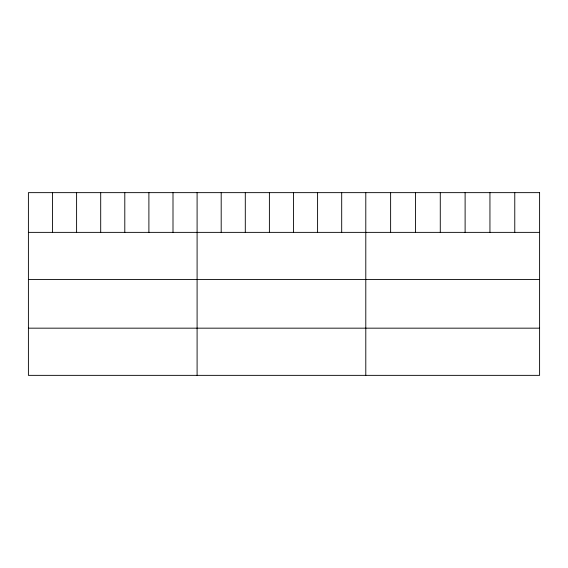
<?xml version="1.0" encoding="UTF-8"?>
<svg xmlns="http://www.w3.org/2000/svg" width="568" height="568" viewBox="0 0 568 568"><rect width="100%" height="100%" fill="white"/><g stroke="black" fill="none" stroke-linecap="round" stroke-linejoin="round"><path stroke-width="0.85" d="M28.4 232.369L539.6 232.369M28.4 279.555L539.6 279.555M28.4 328.169L539.6 328.169M514.771 192.644L514.771 232.369M489.943 192.644L489.943 232.369M465.114 192.644L465.114 232.369M440.278 192.644L440.278 232.369M415.449 192.644L415.449 232.369M390.621 192.644L390.621 232.369M365.792 192.644L365.792 375.356M341.695 192.644L341.695 232.369M317.59 192.644L317.59 232.369M293.493 192.644L293.493 232.369M269.395 192.644L269.395 232.369M245.298 192.644L245.298 232.369M221.193 192.644L221.193 232.369M197.096 192.644L197.096 375.356M172.999 192.644L172.999 232.369M148.894 192.644L148.894 232.369M124.797 192.644L124.797 232.369M100.699 192.644L100.699 232.369M76.602 192.644L76.602 232.369M52.497 192.644L52.497 232.369M539.6 192.644L28.4 192.644L28.4 375.356L539.6 375.356L539.6 192.644"/></g></svg>
